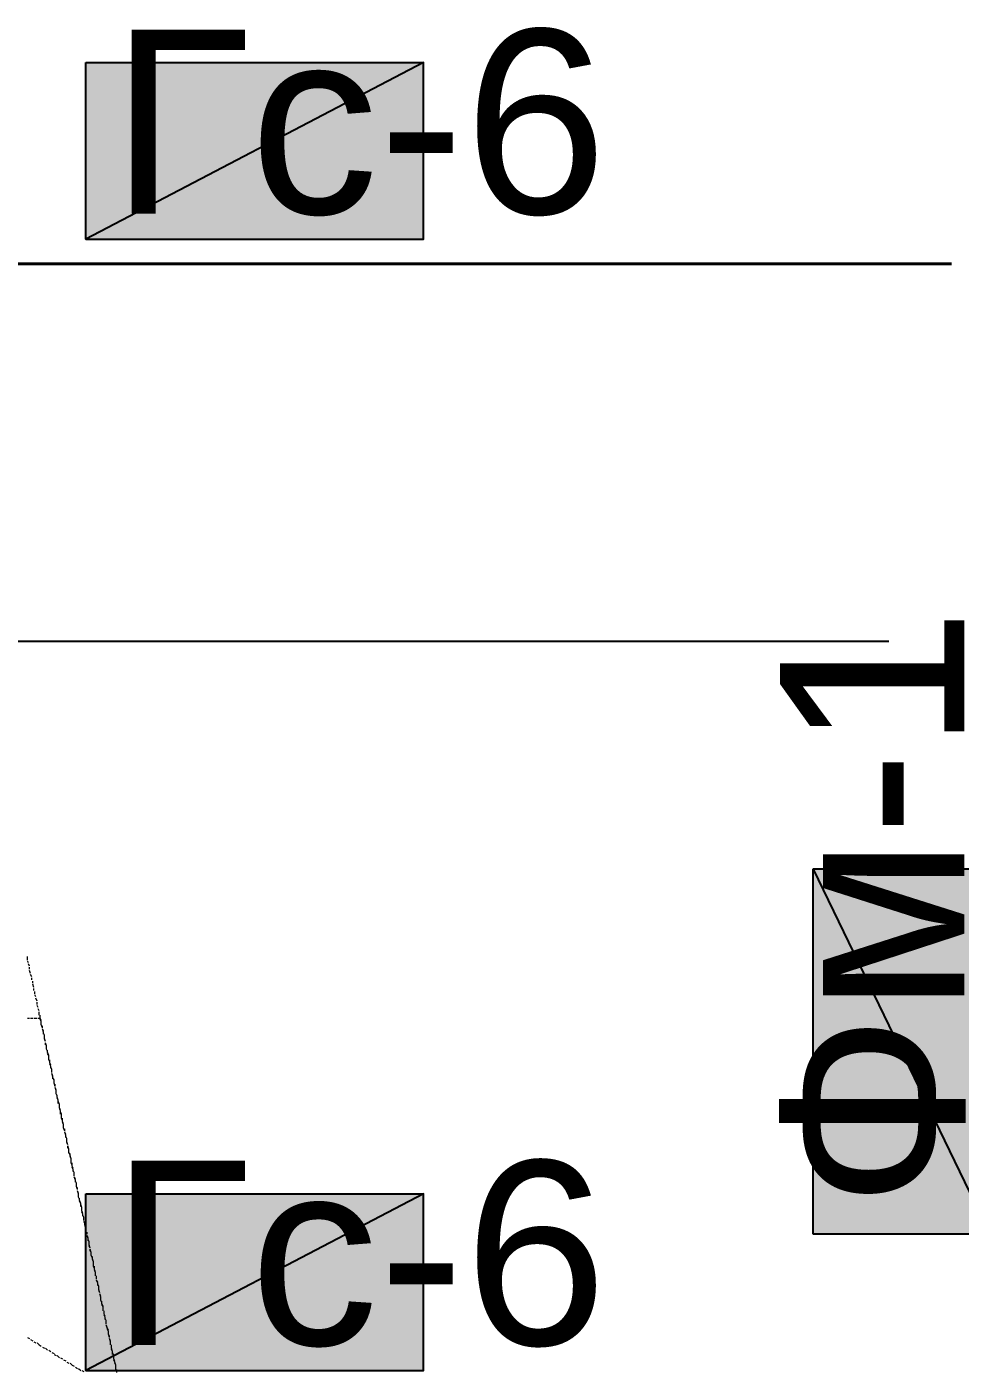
# Model space of a CAD drawing. Extents: x 8 to 21351, y 0 to 420.
# Drawn here: x 15852.94 to 15871.49, y 354.45 to 381.2 of the extents above; entities that cross this region are included whole.
import ezdxf

# ---------------------------------------------------------------- set-up
doc = ezdxf.new("R2010")
doc.units = 0
doc.styles.add('TEYPDFCAD_TEXT', font='arial.ttf')

msp = doc.modelspace()

# ---------------------------------------------------------------- hatches: boundary and pattern name
at = {"true_color": 0xffffff}
h = msp.add_hatch(color=0, dxfattribs=at)
h.paths.add_polyline_path([(15854.116, 380.492), (15860.826, 380.492), (15854.116, 376.978)])
h.paths.add_polyline_path([(15860.826, 380.492), (15854.116, 376.978), (15860.826, 376.978)])
h = msp.add_hatch(color=0, dxfattribs=at)
h.paths.add_polyline_path([(15868.573, 357.187), (15868.573, 364.448), (15872.087, 357.187)])
h.paths.add_polyline_path([(15868.573, 364.448), (15872.087, 357.187), (15872.087, 364.448)])
h = msp.add_hatch(color=0, dxfattribs=at)
h.paths.add_polyline_path([(15854.116, 357.992), (15860.826, 357.992), (15854.116, 354.478)])
h.paths.add_polyline_path([(15860.826, 357.992), (15854.116, 354.478), (15860.826, 354.478)])

# ---------------------------------------------------------------- linework, layer by layer
at = {"color": 0, "lineweight": 0, "true_color": 0xffffff}
for p, q in [((15854.116, 376.978), (15860.826, 376.978)), ((15854.116, 354.478), (15860.826, 354.478))]:
    msp.add_line(p, q, dxfattribs=at)
at = {"color": 7, "lineweight": 40}
msp.add_line((15871.325, 376.491), (15843.829, 376.491), dxfattribs=at)
at = {"color": 7, "lineweight": 25}
msp.add_line((15870.076, 368.977), (15850.074, 368.977), dxfattribs=at)
at = {"color": 7, "lineweight": 5}
for p, q in [((15852.952, 362.649), (15852.952, 362.712)), ((15852.973, 362.585), (15852.952, 362.627)), ((15852.995, 362.521), (15852.973, 362.564)), ((15852.995, 362.458), (15852.995, 362.5)), ((15853.016, 362.373), (15852.995, 362.437)), ((15853.037, 362.31), (15853.016, 362.352)), ((15853.037, 362.246), (15853.037, 362.289)), ((15853.058, 362.183), (15853.058, 362.225)), ((15853.079, 362.098), (15853.058, 362.162)), ((15853.079, 362.035), (15853.079, 362.077)), ((15853.1, 361.971), (15853.1, 362.014)), ((15853.122, 361.908), (15853.1, 361.95)), ((15853.143, 361.823), (15853.122, 361.887)), ((15853.143, 361.76), (15853.143, 361.802)), ((15852.952, 361.484), (15852.995, 361.484)), ((15853.016, 361.484), (15853.058, 361.484)), ((15853.079, 361.484), (15853.143, 361.484)), ((15853.164, 361.696), (15853.143, 361.738)), ((15853.185, 361.632), (15853.164, 361.675)), ((15853.164, 361.484), (15853.206, 361.484)), ((15853.185, 361.548), (15853.185, 361.611)), ((15853.206, 361.484), (15853.206, 361.548)), ((15853.227, 361.442), (15853.206, 361.484)), ((15853.227, 361.421), (15853.206, 361.463)), ((15853.227, 361.378), (15853.227, 361.421)), ((15853.227, 361.357), (15853.227, 361.4)), ((15853.249, 361.294), (15853.227, 361.357)), ((15853.249, 361.294), (15853.249, 361.336)), ((15853.27, 361.209), (15853.249, 361.273)), ((15853.27, 361.23), (15853.249, 361.273)), ((15853.27, 361.167), (15853.27, 361.209)), ((15853.291, 361.146), (15853.27, 361.188)), ((15853.291, 361.103), (15853.291, 361.146)), ((15853.291, 361.082), (15853.291, 361.125)), ((15853.312, 361.019), (15853.291, 361.082)), ((15853.312, 361.019), (15853.291, 361.061)), ((15853.333, 360.934), (15853.312, 360.997)), ((15853.312, 360.955), (15853.312, 360.997)), ((15853.333, 360.892), (15853.333, 360.934)), ((15853.333, 360.87), (15853.333, 360.913)), ((15853.354, 360.828), (15853.333, 360.87)), ((15853.354, 360.807), (15853.354, 360.849)), ((15853.376, 360.743), (15853.354, 360.807)), ((15853.376, 360.743), (15853.354, 360.786)), ((15853.376, 360.68), (15853.376, 360.743)), ((15853.376, 360.659), (15853.376, 360.722)), ((15853.397, 360.616), (15853.376, 360.659)), ((15853.397, 360.595), (15853.397, 360.659)), ((15853.418, 360.553), (15853.397, 360.595)), ((15853.418, 360.532), (15853.397, 360.574)), ((15853.418, 360.49), (15853.418, 360.532)), ((15853.439, 360.468), (15853.418, 360.511)), ((15853.439, 360.405), (15853.439, 360.468)), ((15853.439, 360.405), (15853.439, 360.447)), ((15853.46, 360.32), (15853.439, 360.384)), ((15853.46, 360.341), (15853.439, 360.384)), ((15853.46, 360.278), (15853.46, 360.32)), ((15853.481, 360.257), (15853.46, 360.299)), ((15853.481, 360.214), (15853.481, 360.257)), ((15853.481, 360.193), (15853.481, 360.235)), ((15853.503, 360.13), (15853.481, 360.193)), ((15853.503, 360.13), (15853.503, 360.172)), ((15853.524, 360.045), (15853.503, 360.108)), ((15853.524, 360.066), (15853.503, 360.108)), ((15853.524, 360.003), (15853.524, 360.045)), ((15853.524, 359.981), (15853.524, 360.024)), ((15853.545, 359.939), (15853.524, 359.981)), ((15853.545, 359.918), (15853.545, 359.96)), ((15853.566, 359.854), (15853.545, 359.918)), ((15853.566, 359.854), (15853.545, 359.897)), ((15853.566, 359.791), (15853.566, 359.854)), ((15853.587, 359.77), (15853.566, 359.833)), ((15853.587, 359.728), (15853.587, 359.77)), ((15853.587, 359.706), (15853.587, 359.749)), ((15853.608, 359.664), (15853.587, 359.706)), ((15853.608, 359.643), (15853.587, 359.685)), ((15853.608, 359.579), (15853.608, 359.643)), ((15853.63, 359.579), (15853.608, 359.622)), ((15853.63, 359.516), (15853.63, 359.579)), ((15853.63, 359.495), (15853.63, 359.558)), ((15853.651, 359.452), (15853.63, 359.495)), ((15853.651, 359.431), (15853.651, 359.495)), ((15853.672, 359.389), (15853.651, 359.431)), ((15853.672, 359.368), (15853.651, 359.41)), ((15853.672, 359.325), (15853.672, 359.368)), ((15853.672, 359.304), (15853.672, 359.346)), ((15853.693, 359.241), (15853.672, 359.304)), ((15853.693, 359.241), (15853.693, 359.283)), ((15853.714, 359.156), (15853.693, 359.219)), ((15853.714, 359.177), (15853.693, 359.219)), ((15853.714, 359.114), (15853.714, 359.156)), ((15853.735, 359.092), (15853.714, 359.135)), ((15853.735, 359.05), (15853.735, 359.092)), ((15853.735, 359.029), (15853.735, 359.071)), ((15853.757, 358.966), (15853.735, 359.029)), ((15853.757, 358.966), (15853.735, 359.008)), ((15853.778, 358.881), (15853.757, 358.944)), ((15853.757, 358.902), (15853.757, 358.944)), ((15853.778, 358.839), (15853.778, 358.881)), ((15853.778, 358.817), (15853.778, 358.86)), ((15853.799, 358.775), (15853.778, 358.817)), ((15853.799, 358.754), (15853.799, 358.796)), ((15853.82, 358.69), (15853.799, 358.754)), ((15853.82, 358.69), (15853.799, 358.733)), ((15853.82, 358.627), (15853.82, 358.69)), ((15853.82, 358.606), (15853.82, 358.669)), ((15853.841, 358.563), (15853.82, 358.606)), ((15853.841, 358.542), (15853.841, 358.606)), ((15853.862, 358.5), (15853.841, 358.542)), ((15853.862, 358.479), (15853.841, 358.521)), ((15853.862, 358.436), (15853.862, 358.479)), ((15853.884, 358.415), (15853.862, 358.457)), ((15853.884, 358.352), (15853.884, 358.415)), ((15853.884, 358.352), (15853.884, 358.394)), ((15853.905, 358.267), (15853.884, 358.33)), ((15853.905, 358.288), (15853.884, 358.33)), ((15853.905, 358.225), (15853.905, 358.267)), ((15853.926, 358.204), (15853.905, 358.246)), ((15853.926, 358.161), (15853.926, 358.204)), ((15853.926, 358.14), (15853.926, 358.182)), ((15853.947, 358.077), (15853.926, 358.14)), ((15853.947, 358.077), (15853.947, 358.119)), ((15853.968, 357.992), (15853.947, 358.055)), ((15853.968, 358.013), (15853.947, 358.055)), ((15853.968, 357.949), (15853.968, 357.992)), ((15853.968, 357.928), (15853.968, 357.971)), ((15853.989, 357.886), (15853.968, 357.928)), ((15853.989, 357.865), (15853.989, 357.907)), ((15854.011, 357.801), (15853.989, 357.865)), ((15854.011, 357.801), (15853.989, 357.844)), ((15854.011, 357.738), (15854.011, 357.801)), ((15854.032, 357.717), (15854.011, 357.78)), ((15854.032, 357.653), (15854.032, 357.717)), ((15854.032, 357.674), (15854.032, 357.717)), ((15854.053, 357.611), (15854.032, 357.653)), ((15854.053, 357.59), (15854.032, 357.632)), ((15854.053, 357.547), (15854.053, 357.59)), ((15854.074, 357.526), (15854.053, 357.568)), ((15854.074, 357.463), (15854.074, 357.526)), ((15854.074, 357.463), (15854.074, 357.505)), ((15854.095, 357.399), (15854.074, 357.442)), ((15854.095, 357.378), (15854.095, 357.442)), ((15854.116, 357.336), (15854.095, 357.378)), ((15854.116, 357.315), (15854.095, 357.357)), ((15854.116, 357.272), (15854.116, 357.315)), ((15854.116, 357.251), (15854.116, 357.293)), ((15854.138, 357.187), (15854.116, 357.251)), ((15854.138, 357.187), (15854.138, 357.23)), ((15854.159, 357.103), (15854.138, 357.166)), ((15854.159, 357.124), (15854.138, 357.166)), ((15854.159, 357.06), (15854.159, 357.103)), ((15854.18, 357.039), (15854.159, 357.082)), ((15854.18, 356.997), (15854.18, 357.039)), ((15854.18, 356.976), (15854.18, 357.018)), ((15854.201, 356.912), (15854.18, 356.976)), ((15854.201, 356.912), (15854.18, 356.955)), ((15854.222, 356.828), (15854.201, 356.891)), ((15854.201, 356.849), (15854.201, 356.891)), ((15854.222, 356.785), (15854.222, 356.828)), ((15854.222, 356.764), (15854.222, 356.807)), ((15854.243, 356.722), (15854.222, 356.764)), ((15854.243, 356.701), (15854.243, 356.743)), ((15854.265, 356.637), (15854.243, 356.701)), ((15854.265, 356.637), (15854.243, 356.68)), ((15854.265, 356.574), (15854.265, 356.637)), ((15854.265, 356.553), (15854.265, 356.616)), ((15854.286, 356.51), (15854.265, 356.553)), ((15854.286, 356.489), (15854.286, 356.553)), ((15854.307, 356.447), (15854.286, 356.489)), ((15854.307, 356.425), (15854.286, 356.468)), ((15854.307, 356.383), (15854.307, 356.425)), ((15854.307, 356.362), (15854.307, 356.404)), ((15854.328, 356.298), (15854.328, 356.362)), ((15854.328, 356.298), (15854.328, 356.341)), ((15854.349, 356.214), (15854.328, 356.277)), ((15854.349, 356.235), (15854.328, 356.277)), ((15854.349, 356.171), (15854.349, 356.214)), ((15854.37, 356.15), (15854.349, 356.193)), ((15854.37, 356.108), (15854.37, 356.15)), ((15854.37, 356.087), (15854.37, 356.129)), ((15854.392, 356.023), (15854.37, 356.087)), ((15854.392, 356.023), (15854.37, 356.066)), ((15854.413, 355.939), (15854.392, 356.002)), ((15854.413, 355.96), (15854.392, 356.002)), ((15854.413, 355.896), (15854.413, 355.939)), ((15854.413, 355.875), (15854.413, 355.918)), ((15854.434, 355.833), (15854.413, 355.875)), ((15854.434, 355.812), (15854.434, 355.854)), ((15854.455, 355.748), (15854.434, 355.812)), ((15854.455, 355.748), (15854.434, 355.791)), ((15854.455, 355.685), (15854.455, 355.748)), ((15854.455, 355.663), (15854.455, 355.727)), ((15854.476, 355.6), (15854.476, 355.663)), ((15854.476, 355.621), (15854.476, 355.663)), ((15854.497, 355.558), (15854.476, 355.6)), ((15854.497, 355.536), (15854.476, 355.579)), ((15854.497, 355.494), (15854.497, 355.536)), ((15854.519, 355.473), (15854.497, 355.515)), ((15854.519, 355.409), (15854.519, 355.473)), ((15854.519, 355.409), (15854.519, 355.452)), ((15854.54, 355.325), (15854.519, 355.388)), ((15854.54, 355.346), (15854.519, 355.388)), ((15854.561, 355.282), (15854.54, 355.325)), ((15852.952, 355.134), (15852.995, 355.113)), ((15853.016, 355.092), (15853.058, 355.071)), ((15854.561, 355.261), (15854.54, 355.304)), ((15854.561, 355.219), (15854.561, 355.261)), ((15854.561, 355.198), (15854.561, 355.24)), ((15854.582, 355.134), (15854.561, 355.198)), ((15854.582, 355.134), (15854.582, 355.177)), ((15854.603, 355.05), (15854.582, 355.113)), ((15854.603, 355.071), (15854.582, 355.113)), ((15853.079, 355.05), (15853.122, 355.029)), ((15853.143, 355.029), (15853.185, 354.986)), ((15853.185, 354.986), (15853.227, 354.965)), ((15853.249, 354.944), (15853.291, 354.923)), ((15853.312, 354.923), (15853.354, 354.88)), ((15853.376, 354.88), (15853.418, 354.859)), ((15853.439, 354.838), (15853.481, 354.817)), ((15853.481, 354.796), (15853.524, 354.774)), ((15854.603, 355.007), (15854.603, 355.05)), ((15854.603, 354.986), (15854.603, 355.029)), ((15854.624, 354.944), (15854.624, 354.986)), ((15854.624, 354.923), (15854.624, 354.965)), ((15854.646, 354.859), (15854.624, 354.923)), ((15854.646, 354.859), (15854.624, 354.901)), ((15854.646, 354.796), (15854.646, 354.859)), ((15854.667, 354.774), (15854.646, 354.838)), ((15853.545, 354.774), (15853.587, 354.732)), ((15853.608, 354.732), (15853.651, 354.711)), ((15853.672, 354.69), (15853.714, 354.669)), ((15853.735, 354.647), (15853.778, 354.626)), ((15853.799, 354.626), (15853.841, 354.584)), ((15853.841, 354.584), (15853.884, 354.563)), ((15853.905, 354.542), (15853.947, 354.521)), ((15854.667, 354.711), (15854.667, 354.774)), ((15854.667, 354.732), (15854.667, 354.774)), ((15854.688, 354.669), (15854.667, 354.711)), ((15854.688, 354.647), (15854.667, 354.69)), ((15854.709, 354.584), (15854.688, 354.647)), ((15854.709, 354.584), (15854.688, 354.626)), ((15854.709, 354.521), (15854.709, 354.584)), ((15854.709, 354.499), (15854.709, 354.563)), ((15853.968, 354.521), (15854.011, 354.478)), ((15854.032, 354.478), (15854.074, 354.457)), ((15854.73, 354.457), (15854.709, 354.499)), ((15854.73, 354.436), (15854.73, 354.499))]:
    msp.add_line(p, q, dxfattribs=at)
at = {"color": 0, "true_color": 0xffffff}
for points in [[(15854.116, 380.492), (15860.826, 380.492), (15854.116, 376.978)], [(15860.826, 380.492), (15854.116, 376.978), (15860.826, 376.978)], [(15868.573, 357.187), (15868.573, 364.448), (15872.087, 357.187)], [(15868.573, 364.448), (15872.087, 357.187), (15872.087, 364.448)], [(15854.116, 357.992), (15860.826, 357.992), (15854.116, 354.478)], [(15860.826, 357.992), (15854.116, 354.478), (15860.826, 354.478)]]:
    msp.add_lwpolyline(points, close=True, dxfattribs=at)

# ---------------------------------------------------------------- texts
at = {"color": 7, "style": 'TEYPDFCAD_TEXT'}
for p in [(15854.603, 377.486), (15854.603, 354.986)]:
    msp.add_text('Гс-6', height=3.6618, dxfattribs=at).set_placement(p)
msp.add_text('Фм-1', height=3.6618, rotation=90, dxfattribs=at).set_placement((15871.579, 357.695))

doc.saveas('drawing.dxf')
